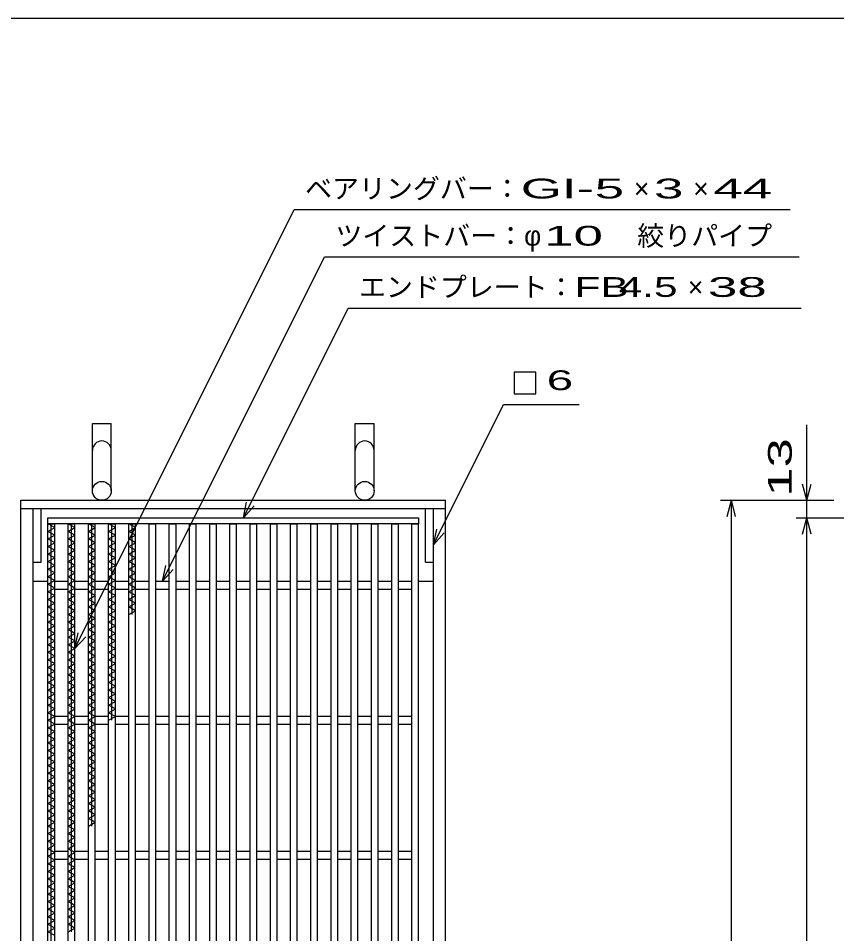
# Model space of a CAD drawing. Units: millimetres, scale not verified. Extents: x -1456 to 1389, y -1026 to 839.
# Drawn here: x -840 to -233, y 160 to 839 of the extents above; entities that cross this region are included whole.
import ezdxf
from ezdxf.enums import TextEntityAlignment as Align

# ---------------------------------------------------------------- set-up
doc = ezdxf.new("R2010")
doc.units = ezdxf.units.MM
doc.header["$LTSCALE"] = 8
for name, color, linetype, lineweight in [('0_2', 150, 'Continuous', 25), ('16', 3, 'Continuous', 25), ('19', 6, 'Continuous', 25), ('22', 4, 'Continuous', 25)]:
    doc.layers.add(name, color=color, linetype=linetype, lineweight=lineweight)
doc.styles.add('ベクトル', font='')
doc.styles.get('ベクトル').set_extended_font_data('ベクトル')

msp = doc.modelspace()

# ---------------------------------------------------------------- linework, layer by layer
at = {"layer": '0_2'}
msp.add_line((-1379.2, 838.8), (1388.8, 838.8), dxfattribs=at)
at = {"layer": '16'}
for p, q in [((-818, 468.5), (-543, 468.5)), ((-818, 464), (-818, 468.5)), ((-543, 468.5), (-543, 464)), ((-543, 464), (-818, 464)), ((-818, -227), (-818, 464)), ((-818, 464), (-813, 464)), ((-813, 461.2), (-818, 464)), ((-815.5, 83.2), (-815.5, 464)), ((-813, -227), (-813, 464)), ((-803, -172.5), (-803, 464)), ((-803, 464), (-798, 464)), ((-798, 461.2), (-803, 464)), ((-800.5, 161.6), (-800.5, 464)), ((-798, -172.5), (-798, 464)), ((-788, -227), (-788, 464)), ((-788, 464), (-783, 464)), ((-783, 461.2), (-788, 464)), ((-785.5, 240), (-785.5, 464)), ((-783, -227), (-783, 464)), ((-773, -227), (-773, 464)), ((-773, 464), (-768, 464)), ((-768, 461.2), (-773, 464)), ((-770.5, 318.4), (-770.5, 464)), ((-768, -227), (-768, 464)), ((-758, -227), (-758, 464)), ((-758, 464), (-753, 464)), ((-753, 461.2), (-758, 464)), ((-755.5, 396.8), (-755.5, 464)), ((-753, -227), (-753, 464)), ((-743, -227), (-743, 464)), ((-743, 464), (-738, 464)), ((-738, -227), (-738, 464)), ((-728, -227), (-728, 464)), ((-728, 464), (-723, 464)), ((-723, -227), (-723, 464)), ((-713, -227), (-713, 464)), ((-713, 464), (-708, 464)), ((-708, -227), (-708, 464)), ((-698, -227), (-698, 464)), ((-698, 464), (-693, 464)), ((-693, -227), (-693, 464)), ((-683, -227), (-683, 464)), ((-683, 464), (-678, 464)), ((-678, -227), (-678, 464)), ((-668, -227), (-668, 464)), ((-668, 464), (-663, 464)), ((-663, -227), (-663, 464)), ((-653, -227), (-653, 464)), ((-653, 464), (-648, 464)), ((-648, -227), (-648, 464)), ((-638, -227), (-638, 464)), ((-638, 464), (-633, 464)), ((-633, -227), (-633, 464)), ((-623, -227), (-623, 464)), ((-623, 464), (-618, 464)), ((-618, -227), (-618, 464)), ((-608, -227), (-608, 464)), ((-608, 464), (-603, 464)), ((-603, -227), (-603, 464)), ((-593, -227), (-593, 464)), ((-593, 464), (-588, 464)), ((-588, -227), (-588, 464)), ((-578, -227), (-578, 464)), ((-578, 464), (-573, 464)), ((-573, -227), (-573, 464)), ((-563, -172.5), (-563, 464)), ((-563, 464), (-558, 464)), ((-558, -172.5), (-558, 464)), ((-548, -227), (-548, 464)), ((-548, 464), (-543, 464)), ((-543, -227), (-543, 464)), ((-818, 458.4), (-813, 461.2)), ((-813, 455.6), (-818, 458.4)), ((-818, 452.8), (-813, 455.6)), ((-803, 458.4), (-798, 461.2)), ((-798, 455.6), (-803, 458.4)), ((-803, 452.8), (-798, 455.6)), ((-788, 458.4), (-783, 461.2)), ((-783, 455.6), (-788, 458.4)), ((-788, 452.8), (-783, 455.6)), ((-773, 458.4), (-768, 461.2)), ((-768, 455.6), (-773, 458.4)), ((-773, 452.8), (-768, 455.6)), ((-758, 458.4), (-753, 461.2)), ((-753, 455.6), (-758, 458.4)), ((-758, 452.8), (-753, 455.6)), ((-813, 450), (-818, 452.8)), ((-818, 447.2), (-813, 450)), ((-798, 450), (-803, 452.8)), ((-803, 447.2), (-798, 450)), ((-783, 450), (-788, 452.8)), ((-788, 447.2), (-783, 450)), ((-768, 450), (-773, 452.8)), ((-773, 447.2), (-768, 450)), ((-753, 450), (-758, 452.8)), ((-758, 447.2), (-753, 450)), ((-813, 444.4), (-818, 447.2)), ((-818, 441.6), (-813, 444.4)), ((-813, 438.8), (-818, 441.6)), ((-798, 444.4), (-803, 447.2)), ((-803, 441.6), (-798, 444.4)), ((-798, 438.8), (-803, 441.6)), ((-783, 444.4), (-788, 447.2)), ((-788, 441.6), (-783, 444.4)), ((-783, 438.8), (-788, 441.6)), ((-768, 444.4), (-773, 447.2)), ((-773, 441.6), (-768, 444.4)), ((-768, 438.8), (-773, 441.6)), ((-753, 444.4), (-758, 447.2)), ((-758, 441.6), (-753, 444.4)), ((-753, 438.8), (-758, 441.6)), ((-818, 436), (-813, 438.8)), ((-813, 433.2), (-818, 436)), ((-803, 436), (-798, 438.8)), ((-798, 433.2), (-803, 436)), ((-788, 436), (-783, 438.8)), ((-783, 433.2), (-788, 436)), ((-773, 436), (-768, 438.8)), ((-768, 433.2), (-773, 436)), ((-758, 436), (-753, 438.8)), ((-753, 433.2), (-758, 436)), ((-818, 430.4), (-813, 433.2)), ((-813, 427.6), (-818, 430.4)), ((-818, 424.8), (-813, 427.6)), ((-803, 430.4), (-798, 433.2)), ((-798, 427.6), (-803, 430.4)), ((-803, 424.8), (-798, 427.6)), ((-788, 430.4), (-783, 433.2)), ((-783, 427.6), (-788, 430.4)), ((-788, 424.8), (-783, 427.6)), ((-773, 430.4), (-768, 433.2)), ((-768, 427.6), (-773, 430.4)), ((-773, 424.8), (-768, 427.6)), ((-758, 430.4), (-753, 433.2)), ((-753, 427.6), (-758, 430.4)), ((-758, 424.8), (-753, 427.6)), ((-813, 422), (-818, 424.8)), ((-818, 419.2), (-813, 422)), ((-813, 421.5), (-803, 421.5)), ((-798, 422), (-803, 424.8)), ((-803, 419.2), (-798, 422)), ((-798, 421.5), (-788, 421.5)), ((-783, 422), (-788, 424.8)), ((-788, 419.2), (-783, 422)), ((-783, 421.5), (-773, 421.5)), ((-768, 422), (-773, 424.8)), ((-773, 419.2), (-768, 422)), ((-768, 421.5), (-758, 421.5)), ((-753, 422), (-758, 424.8)), ((-758, 419.2), (-753, 422)), ((-753, 421.5), (-743, 421.5)), ((-738, 421.5), (-728, 421.5)), ((-723, 421.5), (-713, 421.5)), ((-708, 421.5), (-698, 421.5)), ((-693, 421.5), (-683, 421.5)), ((-678, 421.5), (-668, 421.5)), ((-663, 421.5), (-653, 421.5)), ((-648, 421.5), (-638, 421.5)), ((-633, 421.5), (-623, 421.5)), ((-618, 421.5), (-608, 421.5)), ((-603, 421.5), (-593, 421.5)), ((-588, 421.5), (-578, 421.5)), ((-573, 421.5), (-563, 421.5)), ((-558, 421.5), (-548, 421.5)), ((-813, 416.4), (-818, 419.2)), ((-818, 413.6), (-813, 416.4)), ((-813, 415.5), (-803, 415.5)), ((-798, 416.4), (-803, 419.2)), ((-803, 413.6), (-798, 416.4)), ((-798, 415.5), (-788, 415.5)), ((-783, 416.4), (-788, 419.2)), ((-788, 413.6), (-783, 416.4)), ((-783, 415.5), (-773, 415.5)), ((-768, 416.4), (-773, 419.2)), ((-773, 413.6), (-768, 416.4)), ((-768, 415.5), (-758, 415.5)), ((-753, 416.4), (-758, 419.2)), ((-758, 413.6), (-753, 416.4)), ((-753, 415.5), (-743, 415.5)), ((-738, 415.5), (-728, 415.5)), ((-723, 415.5), (-713, 415.5)), ((-708, 415.5), (-698, 415.5)), ((-693, 415.5), (-683, 415.5)), ((-678, 415.5), (-668, 415.5)), ((-663, 415.5), (-653, 415.5)), ((-648, 415.5), (-638, 415.5)), ((-633, 415.5), (-623, 415.5)), ((-618, 415.5), (-608, 415.5)), ((-603, 415.5), (-593, 415.5)), ((-588, 415.5), (-578, 415.5)), ((-573, 415.5), (-563, 415.5)), ((-558, 415.5), (-548, 415.5)), ((-813, 410.8), (-818, 413.6)), ((-818, 408), (-813, 410.8)), ((-813, 405.2), (-818, 408)), ((-798, 410.8), (-803, 413.6)), ((-803, 408), (-798, 410.8)), ((-798, 405.2), (-803, 408)), ((-783, 410.8), (-788, 413.6)), ((-788, 408), (-783, 410.8)), ((-783, 405.2), (-788, 408)), ((-768, 410.8), (-773, 413.6)), ((-773, 408), (-768, 410.8)), ((-768, 405.2), (-773, 408)), ((-753, 410.8), (-758, 413.6)), ((-758, 408), (-753, 410.8)), ((-753, 405.2), (-758, 408)), ((-818, 402.4), (-813, 405.2)), ((-813, 399.6), (-818, 402.4)), ((-803, 402.4), (-798, 405.2)), ((-798, 399.6), (-803, 402.4)), ((-788, 402.4), (-783, 405.2)), ((-783, 399.6), (-788, 402.4)), ((-773, 402.4), (-768, 405.2)), ((-768, 399.6), (-773, 402.4)), ((-758, 402.4), (-753, 405.2)), ((-753, 399.6), (-758, 402.4)), ((-818, 396.8), (-813, 399.6)), ((-813, 394), (-818, 396.8)), ((-818, 391.2), (-813, 394)), ((-803, 396.8), (-798, 399.6)), ((-798, 394), (-803, 396.8)), ((-803, 391.2), (-798, 394)), ((-788, 396.8), (-783, 399.6)), ((-783, 394), (-788, 396.8)), ((-788, 391.2), (-783, 394)), ((-773, 396.8), (-768, 399.6)), ((-768, 394), (-773, 396.8)), ((-773, 391.2), (-768, 394)), ((-758, 396.8), (-753, 399.6)), ((-813, 388.4), (-818, 391.2)), ((-818, 385.6), (-813, 388.4)), ((-798, 388.4), (-803, 391.2)), ((-803, 385.6), (-798, 388.4)), ((-783, 388.4), (-788, 391.2)), ((-788, 385.6), (-783, 388.4)), ((-768, 388.4), (-773, 391.2)), ((-773, 385.6), (-768, 388.4)), ((-813, 382.8), (-818, 385.6)), ((-818, 380), (-813, 382.8)), ((-798, 382.8), (-803, 385.6)), ((-803, 380), (-798, 382.8)), ((-783, 382.8), (-788, 385.6)), ((-788, 380), (-783, 382.8)), ((-768, 382.8), (-773, 385.6)), ((-773, 380), (-768, 382.8)), ((-813, 377.2), (-818, 380)), ((-818, 374.4), (-813, 377.2)), ((-813, 371.6), (-818, 374.4)), ((-798, 377.2), (-803, 380)), ((-803, 374.4), (-798, 377.2)), ((-798, 371.6), (-803, 374.4)), ((-783, 377.2), (-788, 380)), ((-788, 374.4), (-783, 377.2)), ((-783, 371.6), (-788, 374.4)), ((-768, 377.2), (-773, 380)), ((-773, 374.4), (-768, 377.2)), ((-768, 371.6), (-773, 374.4)), ((-818, 368.8), (-813, 371.6)), ((-813, 366), (-818, 368.8)), ((-803, 368.8), (-798, 371.6)), ((-798, 366), (-803, 368.8)), ((-788, 368.8), (-783, 371.6)), ((-783, 366), (-788, 368.8)), ((-773, 368.8), (-768, 371.6)), ((-768, 366), (-773, 368.8)), ((-818, 363.2), (-813, 366)), ((-813, 360.4), (-818, 363.2)), ((-818, 357.6), (-813, 360.4)), ((-803, 363.2), (-798, 366)), ((-798, 360.4), (-803, 363.2)), ((-803, 357.6), (-798, 360.4)), ((-788, 363.2), (-783, 366)), ((-783, 360.4), (-788, 363.2)), ((-788, 357.6), (-783, 360.4)), ((-773, 363.2), (-768, 366)), ((-768, 360.4), (-773, 363.2)), ((-773, 357.6), (-768, 360.4)), ((-813, 354.8), (-818, 357.6)), ((-818, 352), (-813, 354.8)), ((-798, 354.8), (-803, 357.6)), ((-803, 352), (-798, 354.8)), ((-783, 354.8), (-788, 357.6)), ((-788, 352), (-783, 354.8)), ((-768, 354.8), (-773, 357.6)), ((-773, 352), (-768, 354.8)), ((-813, 349.2), (-818, 352)), ((-818, 346.4), (-813, 349.2)), ((-813, 343.6), (-818, 346.4)), ((-798, 349.2), (-803, 352)), ((-803, 346.4), (-798, 349.2)), ((-798, 343.6), (-803, 346.4)), ((-783, 349.2), (-788, 352)), ((-788, 346.4), (-783, 349.2)), ((-783, 343.6), (-788, 346.4)), ((-768, 349.2), (-773, 352)), ((-773, 346.4), (-768, 349.2)), ((-768, 343.6), (-773, 346.4)), ((-818, 340.8), (-813, 343.6)), ((-813, 338), (-818, 340.8)), ((-803, 340.8), (-798, 343.6)), ((-798, 338), (-803, 340.8)), ((-788, 340.8), (-783, 343.6)), ((-783, 338), (-788, 340.8)), ((-773, 340.8), (-768, 343.6)), ((-768, 338), (-773, 340.8)), ((-818, 335.2), (-813, 338)), ((-813, 332.4), (-818, 335.2)), ((-803, 335.2), (-798, 338)), ((-798, 332.4), (-803, 335.2)), ((-788, 335.2), (-783, 338)), ((-783, 332.4), (-788, 335.2)), ((-773, 335.2), (-768, 338)), ((-768, 332.4), (-773, 335.2)), ((-818, 329.6), (-813, 332.4)), ((-813, 326.8), (-818, 329.6)), ((-818, 324), (-813, 326.8)), ((-803, 329.6), (-798, 332.4)), ((-798, 326.8), (-803, 329.6)), ((-803, 324), (-798, 326.8)), ((-788, 329.6), (-783, 332.4)), ((-783, 326.8), (-788, 329.6)), ((-788, 324), (-783, 326.8)), ((-773, 329.6), (-768, 332.4)), ((-768, 326.8), (-773, 329.6)), ((-773, 324), (-768, 326.8)), ((-813, 321.2), (-818, 324)), ((-818, 318.4), (-813, 321.2)), ((-813, 321.5), (-803, 321.5)), ((-798, 321.2), (-803, 324)), ((-803, 318.4), (-798, 321.2)), ((-798, 321.5), (-788, 321.5)), ((-783, 321.2), (-788, 324)), ((-788, 318.4), (-783, 321.2)), ((-783, 321.5), (-773, 321.5)), ((-768, 321.2), (-773, 324)), ((-773, 318.4), (-768, 321.2)), ((-768, 321.5), (-758, 321.5)), ((-753, 321.5), (-743, 321.5)), ((-738, 321.5), (-728, 321.5)), ((-723, 321.5), (-713, 321.5)), ((-708, 321.5), (-698, 321.5)), ((-693, 321.5), (-683, 321.5)), ((-678, 321.5), (-668, 321.5)), ((-663, 321.5), (-653, 321.5)), ((-648, 321.5), (-638, 321.5)), ((-633, 321.5), (-623, 321.5)), ((-618, 321.5), (-608, 321.5)), ((-603, 321.5), (-593, 321.5)), ((-588, 321.5), (-578, 321.5)), ((-573, 321.5), (-563, 321.5)), ((-558, 321.5), (-548, 321.5)), ((-813, 315.6), (-818, 318.4)), ((-818, 312.8), (-813, 315.6)), ((-813, 310), (-818, 312.8)), ((-813, 315.5), (-803, 315.5)), ((-798, 315.6), (-803, 318.4)), ((-803, 312.8), (-798, 315.6)), ((-798, 310), (-803, 312.8)), ((-798, 315.5), (-788, 315.5)), ((-783, 315.6), (-788, 318.4)), ((-788, 312.8), (-783, 315.6)), ((-783, 310), (-788, 312.8)), ((-783, 315.5), (-773, 315.5)), ((-768, 315.5), (-758, 315.5)), ((-753, 315.5), (-743, 315.5)), ((-738, 315.5), (-728, 315.5)), ((-723, 315.5), (-713, 315.5)), ((-708, 315.5), (-698, 315.5)), ((-693, 315.5), (-683, 315.5)), ((-678, 315.5), (-668, 315.5)), ((-663, 315.5), (-653, 315.5)), ((-648, 315.5), (-638, 315.5)), ((-633, 315.5), (-623, 315.5)), ((-618, 315.5), (-608, 315.5)), ((-603, 315.5), (-593, 315.5)), ((-588, 315.5), (-578, 315.5)), ((-573, 315.5), (-563, 315.5)), ((-558, 315.5), (-548, 315.5)), ((-818, 307.2), (-813, 310)), ((-813, 304.4), (-818, 307.2)), ((-803, 307.2), (-798, 310)), ((-798, 304.4), (-803, 307.2)), ((-788, 307.2), (-783, 310)), ((-783, 304.4), (-788, 307.2)), ((-818, 301.6), (-813, 304.4)), ((-813, 298.8), (-818, 301.6)), ((-818, 296), (-813, 298.8)), ((-803, 301.6), (-798, 304.4)), ((-798, 298.8), (-803, 301.6)), ((-803, 296), (-798, 298.8)), ((-788, 301.6), (-783, 304.4)), ((-783, 298.8), (-788, 301.6)), ((-788, 296), (-783, 298.8)), ((-813, 293.2), (-818, 296)), ((-818, 290.4), (-813, 293.2)), ((-798, 293.2), (-803, 296)), ((-803, 290.4), (-798, 293.2)), ((-783, 293.2), (-788, 296)), ((-788, 290.4), (-783, 293.2)), ((-813, 287.6), (-818, 290.4)), ((-818, 284.8), (-813, 287.6)), ((-798, 287.6), (-803, 290.4)), ((-803, 284.8), (-798, 287.6)), ((-783, 287.6), (-788, 290.4)), ((-788, 284.8), (-783, 287.6)), ((-813, 282), (-818, 284.8)), ((-818, 279.2), (-813, 282)), ((-813, 276.4), (-818, 279.2)), ((-798, 282), (-803, 284.8)), ((-803, 279.2), (-798, 282)), ((-798, 276.4), (-803, 279.2)), ((-783, 282), (-788, 284.8)), ((-788, 279.2), (-783, 282)), ((-783, 276.4), (-788, 279.2)), ((-818, 273.6), (-813, 276.4)), ((-813, 270.8), (-818, 273.6)), ((-803, 273.6), (-798, 276.4)), ((-798, 270.8), (-803, 273.6)), ((-788, 273.6), (-783, 276.4)), ((-783, 270.8), (-788, 273.6)), ((-818, 268), (-813, 270.8)), ((-813, 265.2), (-818, 268)), ((-818, 262.4), (-813, 265.2)), ((-803, 268), (-798, 270.8)), ((-798, 265.2), (-803, 268)), ((-803, 262.4), (-798, 265.2)), ((-788, 268), (-783, 270.8)), ((-783, 265.2), (-788, 268)), ((-788, 262.4), (-783, 265.2)), ((-813, 259.6), (-818, 262.4)), ((-818, 256.8), (-813, 259.6)), ((-798, 259.6), (-803, 262.4)), ((-803, 256.8), (-798, 259.6)), ((-783, 259.6), (-788, 262.4)), ((-788, 256.8), (-783, 259.6)), ((-813, 254), (-818, 256.8)), ((-818, 251.2), (-813, 254)), ((-813, 248.4), (-818, 251.2)), ((-798, 254), (-803, 256.8)), ((-803, 251.2), (-798, 254)), ((-798, 248.4), (-803, 251.2)), ((-783, 254), (-788, 256.8)), ((-788, 251.2), (-783, 254)), ((-783, 248.4), (-788, 251.2)), ((-818, 245.6), (-813, 248.4)), ((-813, 242.8), (-818, 245.6)), ((-803, 245.6), (-798, 248.4)), ((-798, 242.8), (-803, 245.6)), ((-788, 245.6), (-783, 248.4)), ((-783, 242.8), (-788, 245.6)), ((-818, 240), (-813, 242.8)), ((-813, 237.2), (-818, 240)), ((-803, 240), (-798, 242.8)), ((-798, 237.2), (-803, 240)), ((-788, 240), (-783, 242.8)), ((-818, 234.4), (-813, 237.2)), ((-813, 231.6), (-818, 234.4)), ((-818, 228.8), (-813, 231.6)), ((-803, 234.4), (-798, 237.2)), ((-798, 231.6), (-803, 234.4)), ((-803, 228.8), (-798, 231.6)), ((-813, 226), (-818, 228.8)), ((-818, 223.2), (-813, 226)), ((-798, 226), (-803, 228.8)), ((-803, 223.2), (-798, 226)), ((-813, 220.4), (-818, 223.2)), ((-818, 217.6), (-813, 220.4)), ((-813, 214.8), (-818, 217.6)), ((-813, 221.5), (-803, 221.5)), ((-798, 220.4), (-803, 223.2)), ((-803, 217.6), (-798, 220.4)), ((-798, 214.8), (-803, 217.6)), ((-798, 221.5), (-788, 221.5)), ((-783, 221.5), (-773, 221.5)), ((-768, 221.5), (-758, 221.5)), ((-753, 221.5), (-743, 221.5)), ((-738, 221.5), (-728, 221.5)), ((-723, 221.5), (-713, 221.5)), ((-708, 221.5), (-698, 221.5)), ((-693, 221.5), (-683, 221.5)), ((-678, 221.5), (-668, 221.5)), ((-663, 221.5), (-653, 221.5)), ((-648, 221.5), (-638, 221.5)), ((-633, 221.5), (-623, 221.5)), ((-618, 221.5), (-608, 221.5)), ((-603, 221.5), (-593, 221.5)), ((-588, 221.5), (-578, 221.5)), ((-573, 221.5), (-563, 221.5)), ((-558, 221.5), (-548, 221.5)), ((-818, 212), (-813, 214.8)), ((-813, 209.2), (-818, 212)), ((-813, 215.5), (-803, 215.5)), ((-803, 212), (-798, 214.8)), ((-798, 209.2), (-803, 212)), ((-798, 215.5), (-788, 215.5)), ((-783, 215.5), (-773, 215.5)), ((-768, 215.5), (-758, 215.5)), ((-753, 215.5), (-743, 215.5)), ((-738, 215.5), (-728, 215.5)), ((-723, 215.5), (-713, 215.5)), ((-708, 215.5), (-698, 215.5)), ((-693, 215.5), (-683, 215.5)), ((-678, 215.5), (-668, 215.5)), ((-663, 215.5), (-653, 215.5)), ((-648, 215.5), (-638, 215.5)), ((-633, 215.5), (-623, 215.5)), ((-618, 215.5), (-608, 215.5)), ((-603, 215.5), (-593, 215.5)), ((-588, 215.5), (-578, 215.5)), ((-573, 215.5), (-563, 215.5)), ((-558, 215.5), (-548, 215.5)), ((-818, 206.4), (-813, 209.2)), ((-813, 203.6), (-818, 206.4)), ((-818, 200.8), (-813, 203.6)), ((-803, 206.4), (-798, 209.2)), ((-798, 203.6), (-803, 206.4)), ((-803, 200.8), (-798, 203.6)), ((-813, 198), (-818, 200.8)), ((-818, 195.2), (-813, 198)), ((-798, 198), (-803, 200.8)), ((-803, 195.2), (-798, 198)), ((-813, 192.4), (-818, 195.2)), ((-818, 189.6), (-813, 192.4)), ((-798, 192.4), (-803, 195.2)), ((-803, 189.6), (-798, 192.4)), ((-813, 186.8), (-818, 189.6)), ((-818, 184), (-813, 186.8)), ((-813, 181.2), (-818, 184)), ((-798, 186.8), (-803, 189.6)), ((-803, 184), (-798, 186.8)), ((-798, 181.2), (-803, 184)), ((-818, 178.4), (-813, 181.2)), ((-813, 175.6), (-818, 178.4)), ((-803, 178.4), (-798, 181.2)), ((-798, 175.6), (-803, 178.4)), ((-818, 172.8), (-813, 175.6)), ((-813, 170), (-818, 172.8)), ((-818, 167.2), (-813, 170)), ((-803, 172.8), (-798, 175.6)), ((-798, 170), (-803, 172.8)), ((-803, 167.2), (-798, 170)), ((-813, 164.4), (-818, 167.2)), ((-818, 161.6), (-813, 164.4)), ((-798, 164.4), (-803, 167.2)), ((-803, 161.6), (-798, 164.4)), ((-813, 158.8), (-818, 161.6))]:
    msp.add_line(p, q, dxfattribs=at)
at = {"layer": '19'}
for p, q in [((-785, 488.5), (-785, 538.5)), ((-785, 538.5), (-771, 538.5)), ((-771, 488.5), (-771, 538.5)), ((-590, 488.5), (-590, 538.5)), ((-590, 538.5), (-576, 538.5)), ((-576, 488.5), (-576, 538.5)), ((-838, 481.5), (-523, 481.5)), ((-838, -244.5), (-838, 481.5)), ((-838, 475.5), (-523, 475.5)), ((-829, -238.5), (-829, 475.5)), ((-829, 475.5), (-823, 475.5)), ((-829, 435.5), (-829, 475.5)), ((-823, 435.5), (-823, 475.5)), ((-538, 475.5), (-532, 475.5)), ((-538, 435.5), (-538, 475.5)), ((-532, -238.5), (-532, 475.5)), ((-532, 435.5), (-532, 475.5)), ((-523, -244.5), (-523, 481.5)), ((-829, 435.5), (-823, 435.5)), ((-538, 435.5), (-532, 435.5)), ((-829, 421.5), (-818, 421.5)), ((-543, 421.5), (-532, 421.5))]:
    msp.add_line(p, q, dxfattribs=at)
for centre in [(-778, 488.5), (-583, 488.5)]:
    msp.add_circle(centre, 7, dxfattribs=at)
for centre in [(-778, 518.5), (-583, 518.5)]:
    msp.add_arc(centre, 7, 0, 180, dxfattribs=at)
at = {"layer": '22'}
for p, q in [((-798, 371.5), (-635.25, 697)), ((-635.25, 697), (-267.25, 697)), ((-733, 421.5), (-612.75, 662)), ((-612.75, 662), (-260.75, 662)), ((-673, 468.5), (-595.25, 624)), ((-595.25, 624), (-259.25, 624)), ((-456, 576.5), (-472, 576.5)), ((-472, 576.5), (-472, 560.5)), ((-456, 560.5), (-456, 576.5)), ((-472, 560.5), (-456, 560.5)), ((-532, 448.5), (-480, 552.5)), ((-480, 552.5), (-424, 552.5)), ((-255, 481.5), (-255, 537.5)), ((-255, 481.5), (-258.2, 493.5)), ((-255, 481.5), (-251.8, 493.5)), ((-673, 468.5), (-670.6, 480.18)), ((-673, 468.5), (-665, 477.3)), ((-319, 481.5), (-235, 481.5)), ((-314.2, 469.5), (-311, 481.5)), ((-307.8, 469.5), (-311, 481.5)), ((-311, -244.5), (-311, 481.5)), ((-263, 481.5), (-235, 481.5)), ((-255, 468.5), (-255, 481.5)), ((-263, 468.5), (-167, 468.5)), ((-258.2, 456.5), (-255, 468.5)), ((-251.8, 456.5), (-255, 468.5)), ((-255, -231.5), (-255, 468.5)), ((-532, 448.5), (-529.6, 460.18)), ((-532, 448.5), (-524, 457.3)), ((-733, 421.5), (-730.6, 433.18)), ((-733, 421.5), (-725, 430.3)), ((-798, 371.5), (-795.6, 383.18)), ((-798, 371.5), (-790, 380.3))]:
    msp.add_line(p, q, dxfattribs=at)

# ---------------------------------------------------------------- texts
at = {"layer": '22', "color": 2, "style": 'ベクトル'}
for s, p in [('ベアリングバー：', (-627.25, 712.6)), ('×', (-383.25, 712.6)), ('×', (-339.25, 712.6)), ('ツイストバー：', (-604.75, 677.6)), ('絞りパイプ', (-380.75, 677.6)), ('φ', (-464.75, 677.6)), ('エンドプレート：', (-587.25, 639.6)), ('×', (-343.25, 639.6))]:
    msp.add_text(s, height=14.66, dxfattribs=at).set_placement(p, align=Align.MIDDLE_LEFT)
for s, width, p in [('GI-', 2, (-467.25, 712.6)), (' 5 ', 2, (-423.25, 712.6)), (' 3 ', 2, (-379.25, 712.6)), (' 44 ', 2, (-335.25, 712.6)), (' 10 ', 2, (-460.75, 677.6)), ('FB', 1.6, (-427.25, 639.6)), (' 4.5 ', 1.6, (-403.25, 639.6)), (' 38 ', 2, (-339.25, 639.6)), ('6', 1.8, (-448, 570.5))]:
    msp.add_text(s, height=14.66, dxfattribs=dict(at, width=width)).set_placement(p, align=Align.MIDDLE_LEFT)
at = {"layer": '22', "color": 2, "style": 'ベクトル', "width": 1.65}
msp.add_text(' 13 ', height=17.6, rotation=90, dxfattribs=at).set_placement((-275, 473.5), align=Align.MIDDLE_LEFT)

doc.saveas('drawing.dxf')
